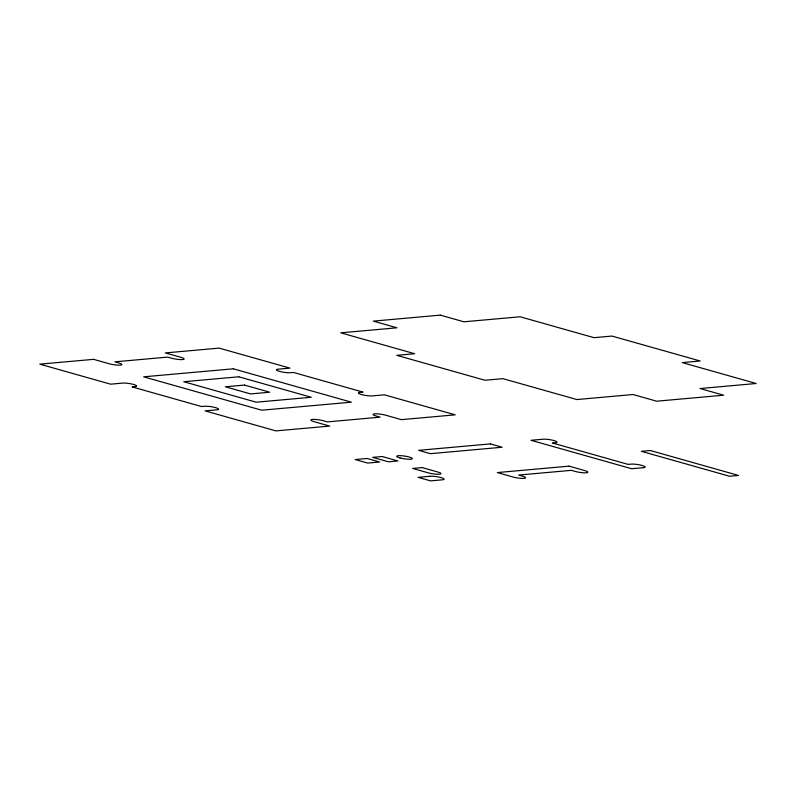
<?xml version="1.0" encoding="UTF-8"?>
<svg xmlns="http://www.w3.org/2000/svg" width="796" height="796" viewBox="0 0 796 796"><rect width="100%" height="100%" fill="white"/><g stroke="black" fill="none" stroke-linecap="round" stroke-linejoin="round"><path stroke-width="1.19" d="M643.407 467.68L631.666 468.735L531.022 440.288L542.763 439.233A7.93 1.393 8.6 0 1 553.966 440.556A7.93 1.393 8.6 0 1 555.25 442.765L552.474 443.014L628.143 464.396L630.92 464.148A7.93 1.393 8.6 0 1 642.123 465.471A7.93 1.393 8.6 0 1 643.407 467.68M440.317 315.126L373.334 321.126L396.945 327.803L340.768 332.827L414.726 353.732L396.786 355.334L484.983 380.259L502.913 378.657L576.871 399.552L633.039 394.527L656.65 401.204L723.634 395.204L700.032 388.538L756.2 383.503L682.252 362.608L700.182 360.996L611.985 336.071L594.055 337.673L520.106 316.778L463.929 321.803L440.317 315.126M93.6 359.344L39.8 364.16L110.624 384.179L122.584 383.105A7.93 1.393 8.6 0 1 133.579 384.448A7.93 1.393 8.6 0 1 135.081 386.637L132.086 386.906L201.537 406.537L204.532 406.268A7.93 1.393 8.6 0 1 215.517 407.612A7.93 1.393 8.6 0 1 217.019 409.801L205.07 410.875L275.894 430.895L329.693 426.079L313.952 421.621A7.93 1.393 8.6 0 1 312.45 419.432A7.93 1.393 8.6 0 1 323.445 420.776L327.385 421.89L380.14 417.164L376.2 416.059A7.93 1.393 8.6 0 1 374.697 413.86A7.93 1.393 8.6 0 1 385.692 415.204L401.433 419.651L455.232 414.835L384.398 394.816L372.448 395.891A7.93 1.393 8.6 0 1 361.454 394.547A7.93 1.393 8.6 0 1 359.951 392.358L362.936 392.09L293.485 372.458L290.5 372.727A7.93 1.393 8.6 0 1 279.505 371.384A7.93 1.393 8.6 0 1 278.003 369.195L289.963 368.13L219.129 348.111L165.329 352.926L181.07 357.374A7.93 1.393 8.6 0 1 182.573 359.563A7.93 1.393 8.6 0 1 171.578 358.22L167.648 357.105L114.893 361.832L118.833 362.946A7.93 1.393 8.6 0 1 120.335 365.135A7.93 1.393 8.6 0 1 109.341 363.792L93.6 359.344M233.327 368.807L143.658 376.826L261.705 410.199L351.374 402.169L233.327 368.807M238.8 376.797L183.776 381.722L256.222 402.199L311.256 397.274L238.8 376.797M244.481 385.075L225.318 386.786L250.551 393.92L269.715 392.209L244.481 385.075M490.366 443.909L418.636 450.327L430.447 453.67L502.176 447.243L490.366 443.909M382.199 456.516L372.707 457.372L388.448 461.819L397.94 460.964L382.199 456.516M367.125 458.476L355.165 459.541L367.662 463.073L379.612 462.008L367.125 458.476M422.169 467.59L412.676 468.436L428.417 472.884A7.93 1.393 8.6 0 0 439.402 474.227A7.93 1.393 8.6 0 0 437.9 472.038L422.169 467.59M650.352 450.516L641.377 451.322L729.574 476.247L738.539 475.451L650.352 450.516M429.87 476.287L418.129 477.341L430.616 480.874L442.357 479.819A7.93 1.393 8.6 0 0 441.074 477.61A7.93 1.393 8.6 0 0 429.87 476.287M569.07 466.148L497.341 472.575L513.072 477.023A7.93 1.393 8.6 0 0 524.067 478.366A7.93 1.393 8.6 0 0 522.564 476.167L518.634 475.063L571.389 470.337L575.319 471.451A7.93 1.393 8.6 0 0 586.314 472.794A7.93 1.393 8.6 0 0 584.811 470.605L569.07 466.148M400.05 457.959A7.93 1.393 8.6 0 0 412.308 458.705A7.93 1.393 8.6 0 0 401.114 455.69A7.93 1.393 8.6 0 0 400.05 457.959"/></g></svg>
